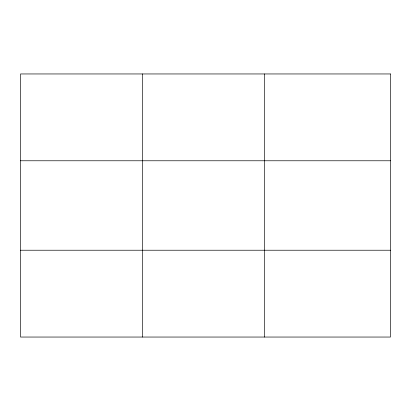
<?xml version="1.0" encoding="UTF-8"?>
<svg xmlns="http://www.w3.org/2000/svg" width="411" height="411" viewBox="0 0 411 411"><rect width="100%" height="100%" fill="white"/><g stroke="black" fill="none" stroke-linecap="round" stroke-linejoin="round"><path stroke-width="0.62" d="M142.617 337.046L142.617 73.954M264.684 337.046L264.684 73.954M20.55 160.773L390.45 160.773M20.55 250.227L390.45 250.227M390.45 73.954L390.45 337.046L20.55 337.046L20.55 73.954L390.45 73.954"/></g></svg>
